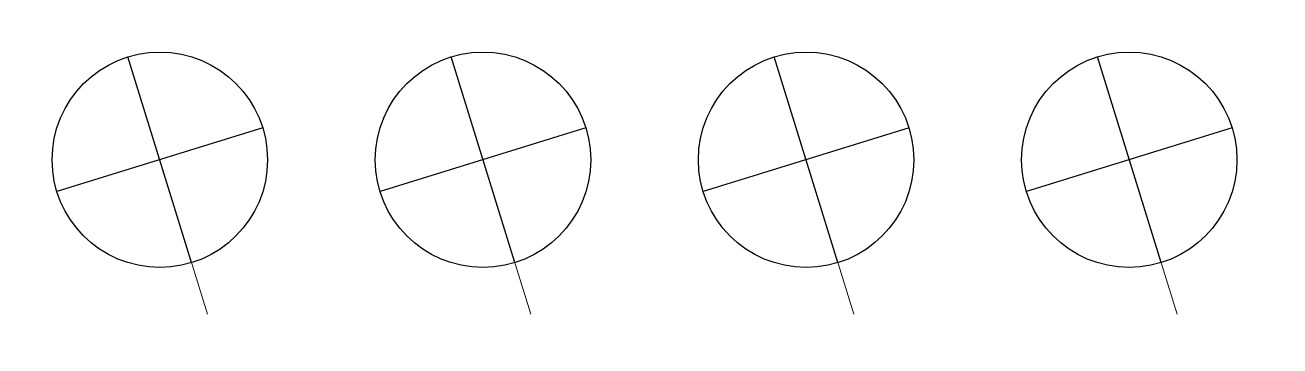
# Model space of a CAD drawing. Header units: inches. Extents: x -6.3 to 52, y -8.6 to 6.3.
import ezdxf

# ---------------------------------------------------------------- set-up
doc = ezdxf.new("R2010")
doc.units = ezdxf.units.IN
doc.header["$MEASUREMENT"] = 0

# ---------------------------------------------------------------- blocks, each defined once
blk = doc.blocks.new('*U5')
at = {"color": 1}
for p, q in [((0, -5), (0, 5)), ((5, 0), (-5, 0))]:
    blk.add_line(p, q, dxfattribs=at)
at = {"color": 3, "lineweight": 20}
blk.add_line((0, 0), (0, -7.5), dxfattribs=at)
blk.add_circle((0, 0), 5)

msp = doc.modelspace()

# ---------------------------------------------------------------- block references
at = {"rotation": 17.1887338539247}
for p in [(0, 0), (15, 0), (30, 0), (45, 0)]:
    msp.add_blockref('*U5', p, dxfattribs=at)

doc.saveas('drawing.dxf')
